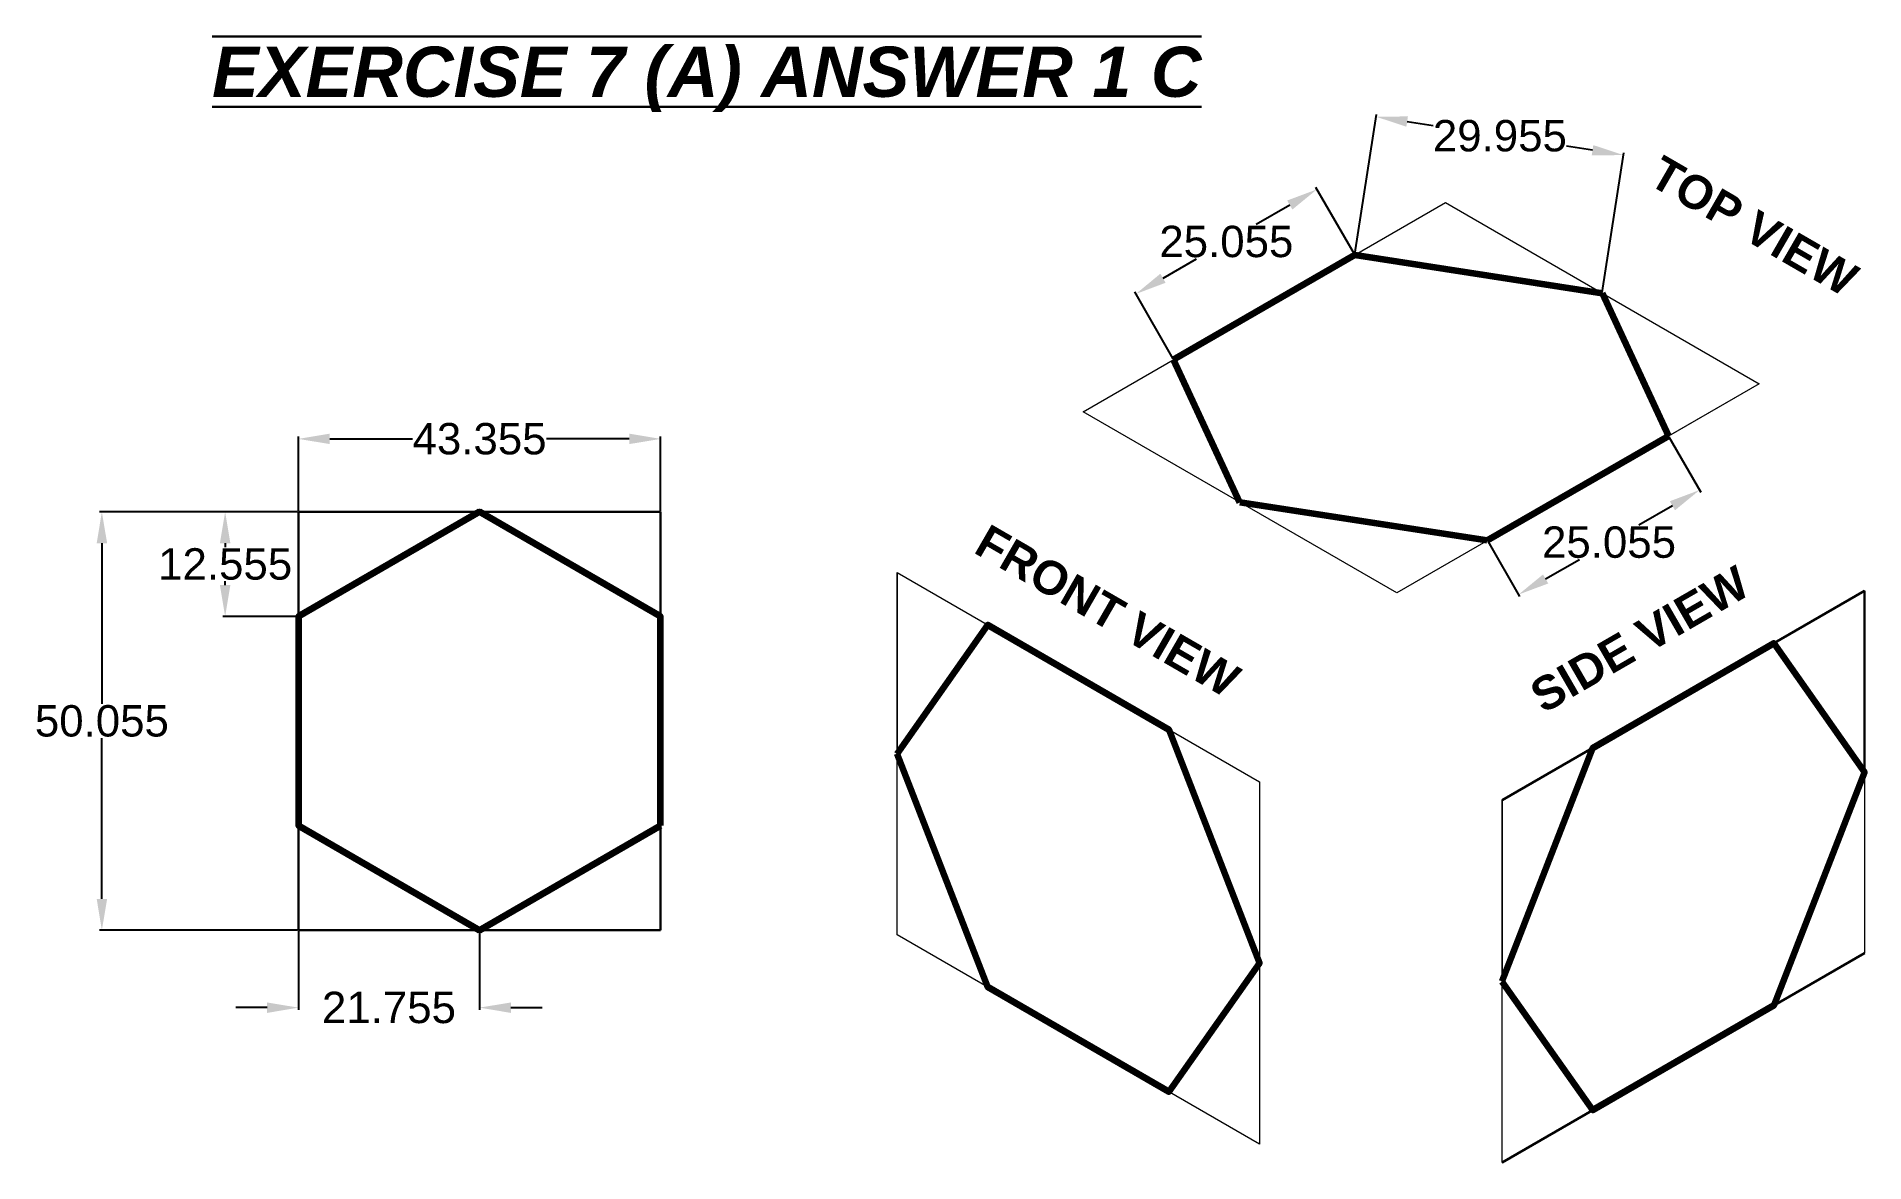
# Model space of a CAD drawing. Header units: millimetres. Extents: x 48 to 266, y -28 to 107.
import ezdxf

# ---------------------------------------------------------------- set-up
doc = ezdxf.new("R2010")
doc.units = ezdxf.units.MM
doc.header["$PDMODE"] = 32
doc.layers.add('thick continuous', color=7, linetype='Continuous', lineweight=30)
doc.styles.get("Standard").update_dxf_attribs({"font": 'arial.ttf'})
doc.dimstyles.get("Standard").update_dxf_attribs({"dimscale": 1.5, "dimtxt": 2.5, "dimasz": 2.5, "dimexe": 0.18, "dimexo": 0.0625, "dimgap": 0.09, "dimtad": 0, "dimtih": 1, "dimtoh": 1, "dimdec": 1, "dimzin": 0, "dimdsep": 46, "dimtxsty": 'Standard', "dimcen": 0.09, "dimadec": 0, "dimazin": 0, "dimtfac": 1, "dimtdec": 1, "dimtofl": 0, "dimtmove": 0, "dimatfit": 3, "dimfxl": 1, "dimtolj": 1, "dimtzin": 0, "dimarcsym": 0})

# ---------------------------------------------------------------- blocks, each defined once
blk = doc.blocks.new('*D16')
at = {"layer": 'Defpoints', "color": 0}
for p in [(122.21, 58.5), (78.91, 49.78), (122.21, 49.78)]:
    blk.add_point(p, dxfattribs=at)
at = {"layer": 'thick continuous', "color": 0, "lineweight": -2}
for p, q in [((78.91, 49.88), (78.91, 58.77)), ((82.66, 58.5), (92.55, 58.5)), ((118.46, 58.5), (108.56, 58.5)), ((122.21, 49.88), (122.21, 58.77))]:
    blk.add_line(p, q, dxfattribs=at)
at = {"layer": 'thick continuous', "color": 0}
for points in [[(82.66, 59.13), (82.66, 57.88), (78.91, 58.5)], [(118.46, 57.88), (118.46, 59.13), (122.21, 58.5)]]:
    blk.add_solid(points, dxfattribs=at)
at = {"layer": 'thick continuous', "color": 0, "insert": (100.56, 58.5), "char_height": 3.75, "attachment_point": 5}
blk.add_mtext('\\A1;43.355', dxfattribs=at)
blk = doc.blocks.new('*D17')
at = {"layer": 'Defpoints', "color": 0}
for p in [(78.91, 49.78), (55.41, -0.22), (78.91, -0.22)]:
    blk.add_point(p, dxfattribs=at)
at = {"layer": 'thick continuous', "color": 0, "lineweight": -2}
for p, q in [((78.81, 49.78), (55.14, 49.78)), ((55.41, 46.03), (55.41, 26.83)), ((55.41, 3.53), (55.41, 22.73)), ((78.81, -0.22), (55.14, -0.22))]:
    blk.add_line(p, q, dxfattribs=at)
at = {"layer": 'thick continuous', "color": 0}
for points in [[(56.04, 46.03), (54.79, 46.03), (55.41, 49.78)], [(54.79, 3.53), (56.04, 3.53), (55.41, -0.22)]]:
    blk.add_solid(points, dxfattribs=at)
at = {"layer": 'thick continuous', "color": 0, "insert": (55.41, 24.78), "char_height": 3.75, "attachment_point": 5}
blk.add_mtext('\\A1;50.055', dxfattribs=at)
blk = doc.blocks.new('*D18')
at = {"layer": 'Defpoints', "color": 0}
for p in [(78.91, 49.78), (70.15, 37.28), (78.91, 37.28)]:
    blk.add_point(p, dxfattribs=at)
at = {"layer": 'thick continuous', "color": 0, "lineweight": -2}
for p, q in [((78.81, 49.78), (69.88, 49.78)), ((70.15, 46.03), (70.15, 45.58)), ((70.15, 41.03), (70.15, 41.48)), ((78.81, 37.28), (69.88, 37.28))]:
    blk.add_line(p, q, dxfattribs=at)
at = {"layer": 'thick continuous', "color": 0}
for points in [[(70.77, 46.03), (69.52, 46.03), (70.15, 49.78)], [(69.52, 41.03), (70.77, 41.03), (70.15, 37.28)]]:
    blk.add_solid(points, dxfattribs=at)
at = {"layer": 'thick continuous', "color": 0, "insert": (70.15, 43.53), "char_height": 3.75, "attachment_point": 5}
blk.add_mtext('\\A1;12.555', dxfattribs=at)
blk = doc.blocks.new('*D19')
at = {"layer": 'Defpoints', "color": 0}
for p in [(78.91, -0.22), (100.56, -0.22), (78.91, -9.47)]:
    blk.add_point(p, dxfattribs=at)
at = {"layer": 'thick continuous', "color": 0, "lineweight": -2}
for p, q in [((78.91, -0.31), (78.91, -9.74)), ((100.56, -0.31), (100.56, -9.74)), ((75.16, -9.47), (71.41, -9.47)), ((104.31, -9.47), (108.06, -9.47))]:
    blk.add_line(p, q, dxfattribs=at)
at = {"layer": 'thick continuous', "color": 0}
for points in [[(75.16, -10.1), (75.16, -8.85), (78.91, -9.47)], [(104.31, -8.85), (104.31, -10.1), (100.56, -9.47)]]:
    blk.add_solid(points, dxfattribs=at)
at = {"layer": 'thick continuous', "color": 0, "insert": (89.73, -9.47), "char_height": 3.75, "attachment_point": 5}
blk.add_mtext('\\A1;21.755', dxfattribs=at)
blk = doc.blocks.new('*D22')
at = {"layer": 'Defpoints', "color": 0}
for p in [(237.32, 92.42), (205.19, 80.49), (234.77, 75.91)]:
    blk.add_point(p, dxfattribs=at)
at = {"layer": 'thick continuous', "color": 0, "lineweight": -2}
for p, q in [((205.21, 80.58), (207.79, 97.26)), ((211.45, 96.42), (214.57, 95.94)), ((233.62, 93), (230.5, 93.48)), ((234.78, 76), (237.36, 92.69))]:
    blk.add_line(p, q, dxfattribs=at)
at = {"layer": 'thick continuous', "color": 0}
for points in [[(211.55, 97.04), (211.36, 95.81), (207.75, 97)], [(233.52, 92.38), (233.71, 93.61), (237.32, 92.42)]]:
    blk.add_solid(points, dxfattribs=at)
at = {"layer": 'thick continuous', "color": 0, "lineweight": 18, "insert": (222.54, 94.71), "char_height": 3.75, "attachment_point": 5}
blk.add_mtext('\\A1;29.955', dxfattribs=at)
blk = doc.blocks.new('*D23')
at = {"layer": 'Defpoints', "color": 0}
for p in [(242.69, 58.84), (221.04, 46.34), (224.76, 39.89)]:
    blk.add_point(p, dxfattribs=at)
at = {"layer": 'thick continuous', "color": 0, "lineweight": -2}
for p, q in [((242.74, 58.76), (246.55, 52.15)), ((243.17, 50.51), (239.14, 48.19)), ((221.09, 46.26), (224.9, 39.65)), ((228.01, 41.76), (232.04, 44.09))]:
    blk.add_line(p, q, dxfattribs=at)
at = {"layer": 'thick continuous', "color": 0}
for points in [[(243.48, 49.97), (242.86, 51.05), (246.42, 52.39)], [(227.7, 42.3), (228.32, 41.22), (224.76, 39.89)]]:
    blk.add_solid(points, dxfattribs=at)
at = {"layer": 'thick continuous', "color": 0, "lineweight": 18, "insert": (235.59, 46.14), "char_height": 3.75, "attachment_point": 5}
blk.add_mtext('\\A1;25.055', dxfattribs=at)
blk = doc.blocks.new('*D24')
at = {"layer": 'Defpoints', "color": 0}
for p in [(200.67, 88.32), (205.19, 80.49), (183.54, 67.99)]:
    blk.add_point(p, dxfattribs=at)
at = {"layer": 'thick continuous', "color": 0, "lineweight": -2}
for p, q in [((205.15, 80.57), (200.53, 88.56)), ((197.42, 86.45), (193.39, 84.12)), ((182.27, 77.7), (186.29, 80.02)), ((183.5, 68.07), (178.88, 76.06))]:
    blk.add_line(p, q, dxfattribs=at)
at = {"layer": 'thick continuous', "color": 0}
for points in [[(197.73, 85.91), (197.11, 86.99), (200.67, 88.32)], [(181.95, 78.24), (182.58, 77.16), (179.02, 75.82)]]:
    blk.add_solid(points, dxfattribs=at)
at = {"layer": 'thick continuous', "color": 0, "lineweight": 18, "insert": (189.84, 82.07), "char_height": 3.75, "attachment_point": 5}
blk.add_mtext('\\A1;25.055', dxfattribs=at)

msp = doc.modelspace()

# ---------------------------------------------------------------- linework, layer by layer
at = {"layer": 'thick continuous', "lineweight": 18}
for p, q in [((172.72, 61.74), (216.02, 86.74)), ((216.02, 86.74), (253.52, 65.09)), ((253.52, 65.09), (210.22, 40.09)), ((253.52, 65.09), (242.69, 58.84)), ((210.22, 40.09), (172.72, 61.74)), ((150.49, -0.77), (150.49, 42.53)), ((150.49, 42.53), (193.79, 17.53)), ((150.49, 42.53), (150.49, 20.83)), ((266.12, 40.33), (255.3, 34.08)), ((266.12, 40.33), (266.12, -2.97)), ((222.82, 15.33), (233.65, 21.58)), ((193.79, 17.53), (193.79, -25.77)), ((193.79, 17.53), (193.79, -4.17)), ((222.82, -27.97), (222.82, 15.33)), ((222.82, 15.33), (222.82, -6.37)), ((193.79, -25.77), (150.49, -0.77)), ((266.12, -2.97), (255.3, -9.22)), ((222.82, -27.97), (233.65, -21.72))]:
    msp.add_line(p, q, dxfattribs=at)
at = {"layer": 'thick continuous', "lineweight": 100}
for p, q in [((183.54, 67.99), (205.19, 80.49)), ((205.19, 80.49), (234.77, 75.91)), ((234.77, 75.91), (242.69, 58.84)), ((191.47, 50.91), (183.54, 67.99)), ((242.69, 58.84), (221.04, 46.34)), ((221.04, 46.34), (191.51, 50.89))]:
    msp.add_line(p, q, dxfattribs=at)
at = {"layer": 'thick continuous'}
for p, q in [((122.21, 49.78), (78.91, 49.78)), ((78.91, 49.78), (78.91, -0.22)), ((122.21, 49.78), (122.21, -0.22)), ((222.82, 15.33), (266.12, 40.33)), ((266.12, 40.33), (266.12, 18.63)), ((222.82, 15.33), (233.65, 21.58)), ((122.21, -0.22), (78.91, -0.22)), ((266.12, -2.97), (222.82, -27.97))]:
    msp.add_line(p, q, dxfattribs=at)
at = {"layer": 'thick continuous', "lineweight": 106}
msp.add_lwpolyline([(122.21, 12.28), (122.21, 37.28), (100.56, 49.78), (78.91, 37.28), (78.91, 12.28), (100.56, -0.22)], close=True, dxfattribs=at)
at = {"layer": 'thick continuous', "lineweight": 100}
for points in [[(150.49, 20.88), (161.32, 36.28), (182.97, 23.78), (193.79, -4.17), (182.97, -19.52), (161.32, -7.02), (150.49, 20.88)], [(222.82, -6.32), (233.65, 21.58), (255.3, 34.08), (266.12, 18.68), (255.3, -9.22), (233.65, -21.72), (222.82, -6.37)]]:
    msp.add_lwpolyline(points, dxfattribs=at)

# ---------------------------------------------------------------- texts
at = {"layer": 'thick continuous', "insert": (68.58, 105.38), "char_height": 6, "attachment_point": 1}
msp.add_mtext_dynamic_manual_height_columns('{\\fArial|b1|i1|c0|p34;\\L\\OEXERCISE 7 (A) ANSWER 1 C}', width=221.8034, gutter_width=12.5, heights=[1.81], dxfattribs=at)
at = {"layer": 'thick continuous', "char_height": 4, "attachment_point": 1}
for s, width, insert, rotation in [('\\pxt2;{\\fArial|b1|i0|c0|p34;TOP VIEW}', 103.3075, (242.09, 92.51), 330), ('{\\fArial|b1|i0|c0|p34;FRONT VIEW}', 102.1201, (161.47, 48.45), 330), ('{\\fArial|b1|i0|c0|p34;SIDE VIEW}', 102.1201, (225.74, 29.08), 30)]:
    msp.add_mtext_dynamic_manual_height_columns(s, width=width, gutter_width=12.5, heights=[0], dxfattribs=dict(at, insert=insert, rotation=rotation))

# ---------------------------------------------------------------- dimensions: what is measured, and where the dimension line sits
at = {"layer": 'thick continuous', "lineweight": 18}
for p1, p2, distance, picture, middle in [((205.19, 80.49), (234.77, 75.91), 16.71, '*D22', (222.54, 94.71)), ((183.54, 67.99), (205.19, 80.49), 9.05, '*D24', (189.84, 82.07)), ((242.69, 58.84), (221.04, 46.34), 7.45, '*D23', (235.59, 46.14))]:
    dim = msp.add_aligned_dim(p1=p1, p2=p2, distance=distance, text='<>55', dimstyle='Standard', dxfattribs=at)
    dim.commit()
    dim.dimension.update_dxf_attribs({"geometry": picture, "text_midpoint": middle})
at = {"layer": 'thick continuous'}
for base, p1, p2, picture, middle in [((122.21, 58.5), (78.91, 49.78), (122.21, 49.78), '*D16', (100.56, 58.5)), ((78.9058, -9.4715), (100.5564, -0.2175), (78.9058, -0.2175), '*D19', (89.7311, -9.4715))]:
    dim = msp.add_linear_dim(base=base, p1=p1, p2=p2, text='<>55', dimstyle='Standard', dxfattribs=at)
    dim.commit()
    dim.dimension.update_dxf_attribs({"geometry": picture, "text_midpoint": middle})
dim = msp.add_linear_dim(base=(55.41, -0.22), p1=(78.91, 49.78), p2=(78.91, -0.22), angle=90, text='<>55', dimstyle='Standard', dxfattribs=at)
dim.commit()
dim.dimension.update_dxf_attribs({"geometry": '*D17', "text_midpoint": (55.41, 24.78), "dimtype": 160})
dim = msp.add_linear_dim(base=(70.15, 37.28), p1=(78.91, 49.78), p2=(78.91, 37.28), angle=90, text='<>55', dimstyle='Standard', dxfattribs=at)
dim.commit()
dim.dimension.update_dxf_attribs({"geometry": '*D18', "text_midpoint": (70.15, 43.53)})

doc.saveas('drawing.dxf')
